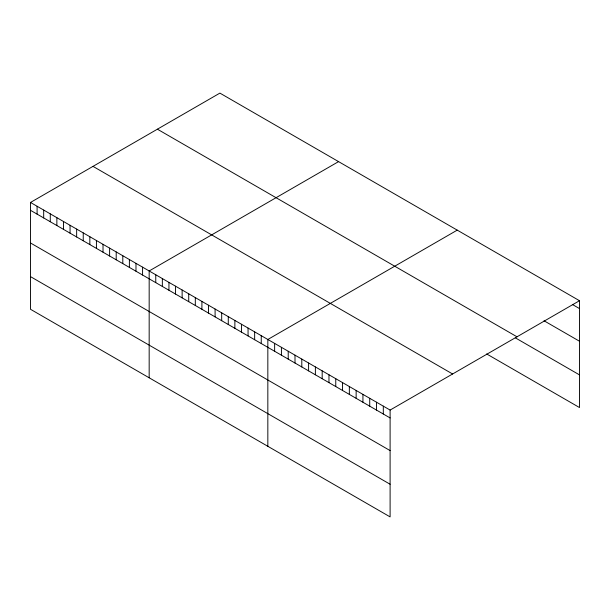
<?xml version="1.0" encoding="UTF-8"?>
<svg xmlns="http://www.w3.org/2000/svg" width="610" height="610" viewBox="0 0 610 610"><rect width="100%" height="100%" fill="white"/><g stroke="black" fill="none" stroke-linecap="round" stroke-linejoin="round"><path stroke-width="0.91" d="M30.5 202.451L390.103 410.065L390.103 516.891L30.5 309.278L30.5 202.451L219.897 93.109L579.5 300.722L579.5 407.549L486.673 353.952M338.565 161.619L149.168 270.97L149.168 377.796M457.233 230.13L267.836 339.48L267.836 446.307M390.103 410.065L579.5 300.722M572.706 304.664L579.5 308.591M544.029 320.768L579.5 341.242M157.395 129.19L516.998 336.804M515.351 337.856L579.5 374.891M93.002 166.37L452.605 373.983M30.5 210.32L390.103 417.934M30.5 242.978L390.103 450.592M30.5 276.627L390.103 484.241M383.309 406.146L383.309 414.015M376.515 402.226L376.515 410.095M369.721 398.307L369.721 406.176M362.935 394.38L362.935 402.249M356.141 390.461L356.141 398.33M349.347 386.542L349.347 394.411M342.553 382.615L342.553 390.484M335.759 378.696L335.759 386.565M328.965 374.776L328.965 382.645M322.179 370.849L322.179 378.719M315.385 366.93L315.385 374.799M308.591 363.011L308.591 370.88M301.798 359.084L301.798 366.953M295.004 355.165L295.004 363.034M288.217 351.246L288.217 359.115M281.423 347.326L281.423 355.195M274.63 343.399L274.63 351.268M261.248 335.675L261.248 343.544M254.652 331.87L254.652 339.739M248.056 328.058L248.056 335.927M241.468 324.253L241.468 332.122M234.873 320.448L234.873 328.317M228.277 316.643L228.277 324.512M221.689 312.838L221.689 320.707M215.094 309.034L215.094 316.895M208.506 305.221L208.506 313.09M201.91 301.416L201.91 309.285M195.314 297.611L195.314 305.48M188.726 293.806L188.726 301.675M182.131 290.002L182.131 297.871M175.543 286.189L175.543 294.058M168.947 282.384L168.947 290.253M162.351 278.579L162.351 286.448M155.763 274.774L155.763 282.643M142.572 267.165L142.572 275.026M135.984 263.352L135.984 271.221M129.389 259.547L129.389 267.416M122.801 255.742L122.801 263.611M116.205 251.938L116.205 259.807M109.609 248.133L109.609 256.002M103.021 244.32L103.021 252.189M96.426 240.515L96.426 248.384M89.838 236.71L89.838 244.579M83.242 232.906L83.242 240.775M76.646 229.101L76.646 236.97M70.058 225.296L70.058 233.157M63.463 221.483L63.463 229.352M56.867 217.679L56.867 225.547M50.279 213.874L50.279 221.743M43.684 210.069L43.684 217.938M37.096 206.264L37.096 214.133"/></g></svg>
